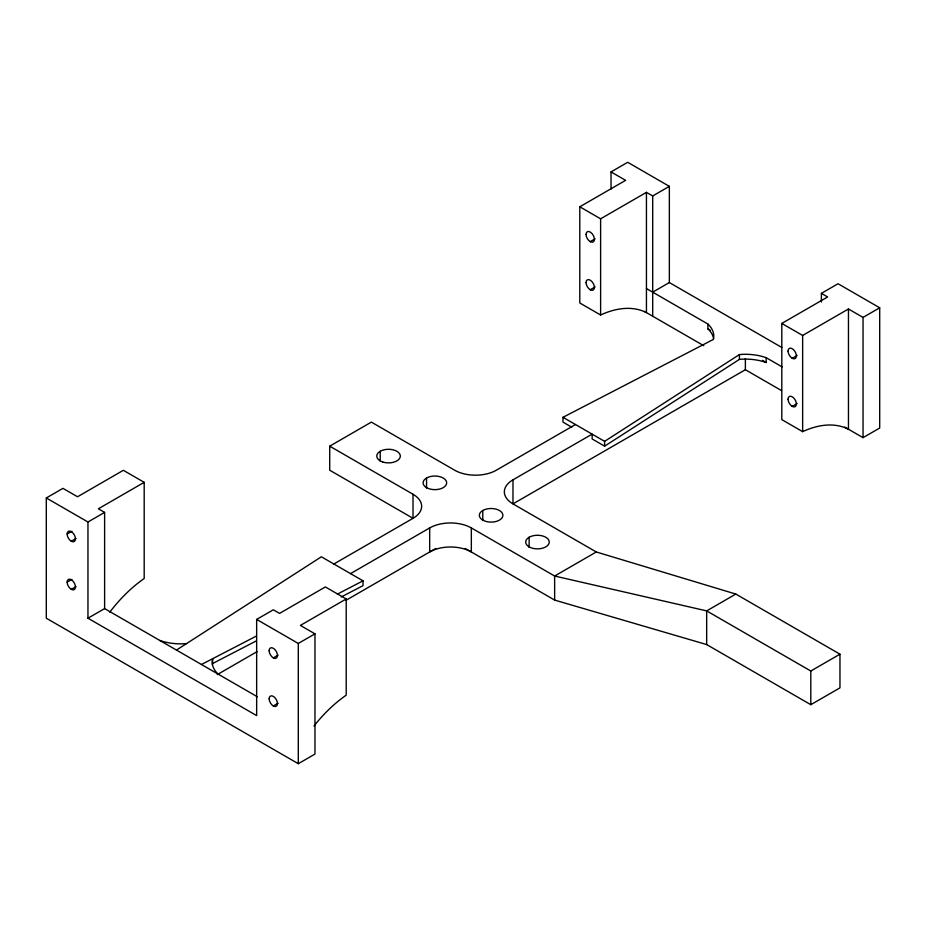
<?xml version="1.0" encoding="UTF-8"?>
<svg xmlns="http://www.w3.org/2000/svg" width="926" height="926" viewBox="0 0 926 926"><rect width="100%" height="100%" fill="white"/><g stroke="black" fill="none" stroke-linecap="round" stroke-linejoin="round"><path stroke-width="1.39" d="M212.401 664.799L212.714 658.675L212.401 659.995A39.76 22.953 0 0 0 218.119 674.116M176.472 650.075L321.38 556.792L363.027 580.833L363.027 585.649L341.185 596.957M465.211 548.447L554.639 600.083L706.677 644.565L810.806 704.686L839.963 687.856L839.963 654.184L735.834 594.064L596.286 551.977L512.981 503.883A29.458 17.004 0 0 1 512.981 479.83L592.131 434.144L592.131 438.947L604.62 446.17L604.62 441.355L739.434 354.577L741.714 354.392A39.76 22.953 0 0 1 766.196 357.691L782.134 366.904M604.62 446.17L739.434 359.381L741.714 359.195A39.76 22.953 0 0 1 766.196 362.506L766.196 357.691M314.007 725.961A110.449 63.767 -60 0 1 346.208 695.16L346.208 598.972L300.383 625.42L314.967 633.835L314.967 754.077L298.299 763.707L46.3 618.209L46.3 497.968L62.956 488.349L77.541 496.764L123.355 470.304L144.19 482.33L144.19 578.53A110.449 63.767 -60 0 0 109.8 612.144M611.033 189.101L611.033 171.923L627.701 162.293L669.348 186.346L669.348 282.546L781.81 347.47M669.348 186.346L652.691 195.965L646.441 192.353L646.441 312.606A110.449 63.767 -60 0 0 600.615 315.002L579.792 302.987L579.792 206.787L625.617 180.339L611.033 171.923M144.19 482.33L98.364 508.791L104.615 512.391L104.615 608.59L257.37 696.78M579.792 206.787L600.615 218.814L646.441 192.353M67.123 534.036A5.892 3.403 60 0 1 73.374 533.48A5.892 3.403 60 0 1 73.374 541.814A5.892 3.403 60 0 1 67.123 534.036L71.892 531.293M46.3 497.968L87.958 522.009L104.615 512.391M71.29 541.247L76.048 538.504M590.209 241.663L595.163 238.804M67.123 582.13A5.892 3.403 60 0 1 73.374 581.574A5.892 3.403 60 0 1 73.374 589.908A5.892 3.403 60 0 1 67.123 582.13L71.892 579.387M71.29 589.353L76.048 586.598M590.209 289.757L595.163 286.898M329.714 446.17L413.019 494.264A29.458 17.004 0 0 1 413.019 518.317L329.714 470.211L329.714 446.17L371.361 422.117L454.666 470.211A29.458 17.004 0 0 0 496.324 470.211L575.463 424.525M87.958 522.009L87.958 618.209L104.615 608.59M652.691 292.165L669.348 282.546M333.869 564.003L413.019 518.317L413.019 494.264M87.958 618.209L256.652 715.601L256.652 619.413L273.309 609.794L279.559 613.394L325.385 586.945L346.208 598.972M821.385 301.98L821.385 293.368L838.042 283.738L879.7 307.791L879.7 428.032L863.044 437.651L844.709 427.071M879.7 307.791L863.044 317.41L848.459 308.995L848.459 429.236A110.449 63.767 -60 0 0 802.645 431.643L781.81 419.617L781.81 323.429L827.636 296.968L821.385 293.368M350.537 573.622L429.676 527.936A29.458 17.004 0 0 1 471.334 527.936L554.639 576.03L706.677 610.894L810.806 671.014L839.963 654.184M781.81 323.429L802.645 335.444L848.459 308.995M217.286 674.603L257.266 651.522M345.965 600.314L435.799 548.447M781.509 390.587L745.372 369.717L512.981 503.883L512.981 479.83M273.309 657.888L278.078 655.133M256.652 619.413L298.299 643.454L314.967 633.835M792.228 358.293L797.182 355.434M273.309 705.982L278.078 703.239M792.228 406.387L797.182 403.528M596.286 551.977L554.639 576.03L554.639 600.083M735.834 594.064L706.677 610.894L706.677 644.565M571.712 427.164L562.973 422.117L562.973 417.313L713.286 339.472L713.599 338.152A39.76 22.953 0 0 0 707.881 324.031L646.441 288.553M201.463 664.498L256.398 636.058M337.342 594.145L363.027 580.833M212.714 663.479L256.398 640.861M186.566 643.57L184.286 643.755A39.76 22.953 0 0 1 159.804 640.456M707.881 324.031L707.881 328.834L710.335 330.246M762.515 360.376L766.196 362.506M644.357 311.402L703.783 345.711M562.973 417.313L604.62 441.355M863.044 317.41L863.044 437.651M810.806 671.014L810.806 704.686M802.645 335.444L802.645 431.643M745.372 358.721L745.372 369.717M739.434 354.577L739.434 359.381M652.691 195.965L652.691 316.206M600.615 218.814L600.615 315.002M529.128 537.254L529.128 547.15M482.782 510.492L482.782 520.4M471.334 527.936L471.334 551.977A29.458 17.004 0 0 0 429.676 551.977L429.676 527.936M426.55 478.036L426.55 487.933M380.216 451.275L380.216 461.183M298.299 643.454L298.299 763.707M707.881 328.834A39.76 22.953 0 0 1 713.599 338.754M426.55 487.655A11.783 6.806 0 0 0 446.263 484.599A11.783 6.806 0 0 0 431.84 476.265A11.783 6.806 0 0 0 426.55 487.655M482.782 520.111A11.783 6.806 0 0 0 502.494 517.067A11.783 6.806 0 0 0 488.071 508.733A11.783 6.806 0 0 0 482.782 520.111M788.061 399.175A5.892 3.403 60 0 0 794.311 406.954A5.892 3.403 60 0 0 794.311 398.62A5.892 3.403 60 0 0 788.061 399.175M382.658 461.981A11.783 6.806 0 0 0 400.321 456.09A11.783 6.806 0 0 0 382.658 450.198A11.783 6.806 0 0 0 382.658 461.981M529.128 546.872A11.783 6.806 0 0 0 548.84 543.817A11.783 6.806 0 0 0 534.406 535.494A11.783 6.806 0 0 0 529.128 546.872M788.061 351.081A5.892 3.403 60 0 0 794.311 358.848A5.892 3.403 60 0 0 794.311 350.526A5.892 3.403 60 0 0 788.061 351.081M586.042 282.546A5.892 3.403 60 0 0 592.293 290.313A5.892 3.403 60 0 0 592.293 281.979A5.892 3.403 60 0 0 586.042 282.546M586.042 234.44A5.892 3.403 60 0 0 592.293 242.218A5.892 3.403 60 0 0 592.293 233.884A5.892 3.403 60 0 0 586.042 234.44M269.142 698.771A5.892 3.403 60 0 0 275.392 706.538A5.892 3.403 60 0 0 275.392 698.216A5.892 3.403 60 0 0 269.142 698.771M269.142 650.677A5.892 3.403 60 0 0 275.392 658.444A5.892 3.403 60 0 0 275.392 650.11A5.892 3.403 60 0 0 269.142 650.677"/></g></svg>
